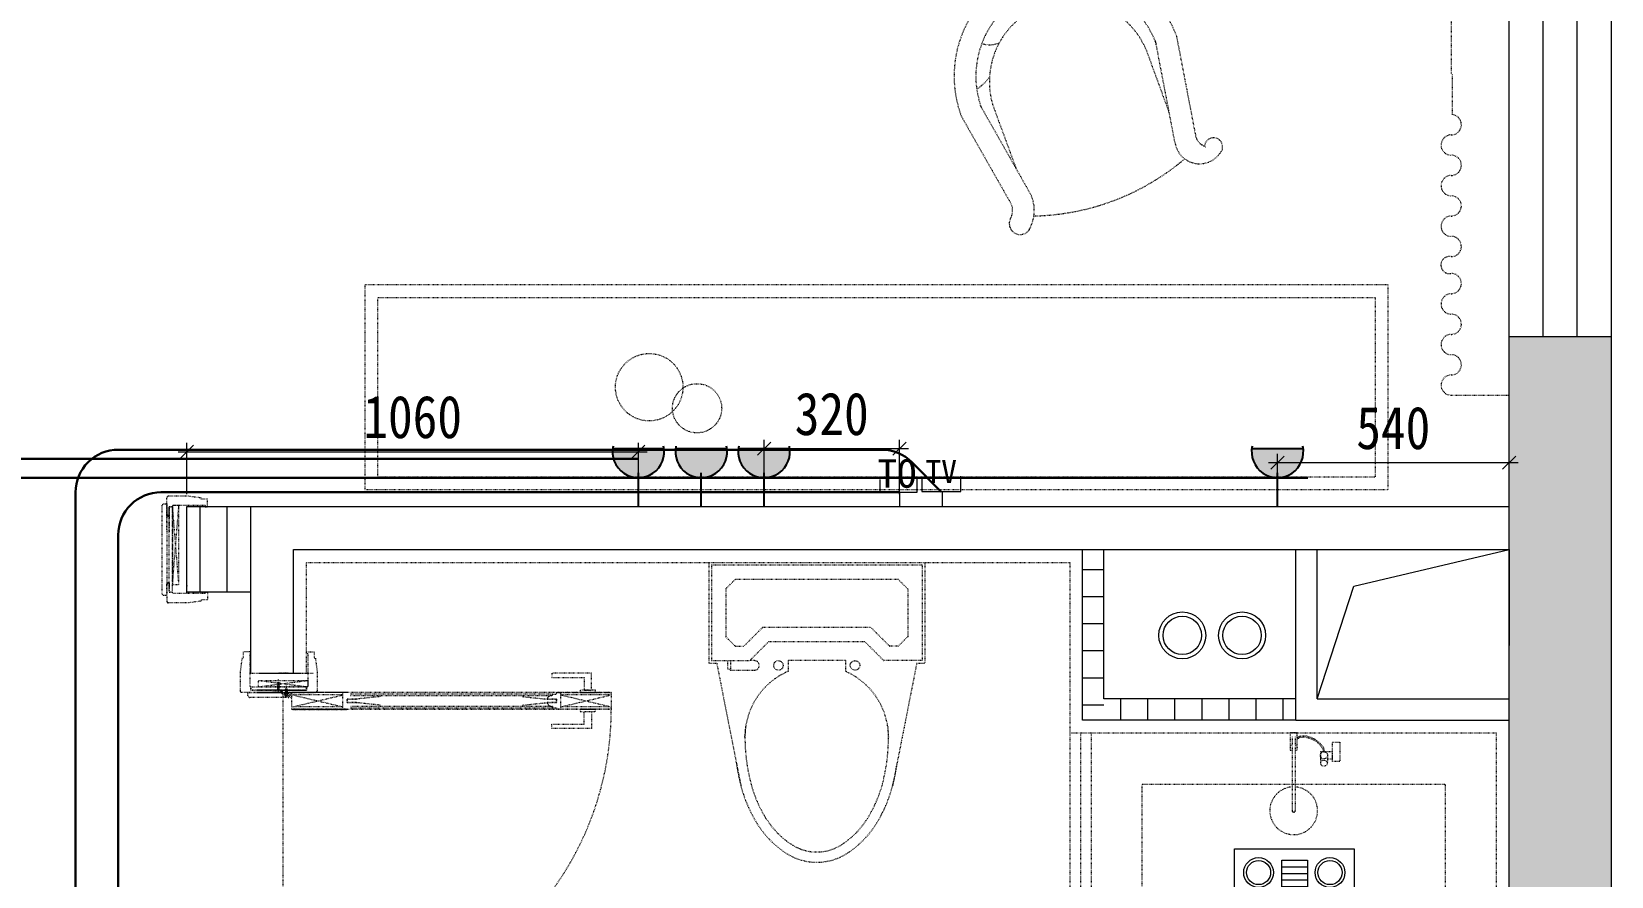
# Model space of a CAD drawing. Header units: millimetres. Extents: x -41640 to 3079702, y -5257903 to 68462.
# Drawn here: x 20768 to 24473, y 12762 to 14744 of the extents above; entities that cross this region are included whole.
import ezdxf

# ---------------------------------------------------------------- set-up
doc = ezdxf.new("R2010")
doc.units = ezdxf.units.MM
doc.header["$LTSCALE"] = 10
doc.linetypes.add('ACAD_ISO03W100', pattern=[30, 12, -18])
doc.linetypes.add('CONTINOUS', pattern=[0])
doc.layers.get('0').update_dxf_attribs({"color": 255})
doc.layers.get('Defpoints').update_dxf_attribs({"color": 255})
for name, color, linetype, lineweight in [('1弱电插座布线图', 6, 'Continuous', 30), ('1弱电插座布置图', 6, 'Continuous', 30), ('1强弱电插座尺寸', 5, 'Continuous', 0), ('1强电插座布线图', 1, 'Continuous', 30), ('1强电插座布置图', 1, 'Continuous', 30), ('E__电路__弱电插座', 6, 'Continuous', 5), ('浅线', 251, 'CONTINOUS', 0), ('灯具', 52, 'Continuous', 0)]:
    doc.layers.add(name, color=color, linetype=linetype, lineweight=lineweight)
doc.layers.add('2323', color=4, linetype='Continuous')
doc.layers.add('LAYER2', color=8, linetype='Continuous')
doc.styles.add('夏建东', font='', dxfattribs={"width": 0.85})
doc.styles.add('宋', font='')
doc.styles.get('夏建东').set_extended_font_data('SimSun')
doc.styles.get('宋').set_extended_font_data('FangSong_GB2312')
doc.dimstyles.new('g', dxfattribs={"dimtxt": 100, "dimasz": 31, "dimexe": 21, "dimexo": 30, "dimgap": 31, "dimtad": 1, "dimtih": 1, "dimtoh": 1, "dimdec": 0, "dimrnd": 10, "dimdsep": 46, "dimtxsty": '夏建东', "dimblk": 'OBLIQUE', "dimcen": 2.5, "dimdle": 21, "dimclrd": 5, "dimclre": 5, "dimclrt": 5, "dimadec": 0, "dimazin": 0, "dimtfac": 1, "dimtdec": 0, "dimtmove": 2, "dimatfit": 3, "dimldrblk": 'DOT', "dimfxl": 300, "dimlwd": -1, "dimlwe": -1, "dimarcsym": 1})
pattern_1 = [(90, (-3246102.35, 3421590.874), (-63.5, 1e-14), [])]

# ---------------------------------------------------------------- blocks, each defined once
blk = doc.blocks.new('强电插座')
at = {"lineweight": 0}
h = blk.add_hatch(color=12, dxfattribs=at)
h.set_gradient(color1=(216, 3, 3), color2=(230, 5, 5), tint=1, name='CYLINDER')
h.paths.add_polyline_path([(88497.8, 75989.2, 1.129445), (88497.8, 75909.4)])
at = {"layer": '2323', "color": 1}
for p, q in [((88452.6, 75999.6), (88452.6, 75902)), ((88497.8, 75989.2), (88497.8, 75909.4)), ((88407.2, 75949.3), (88460.4, 75949.3))]:
    blk.add_line(p, q, dxfattribs=at)
blk.add_arc((88492.9, 75949.3), 40.2, 77.2553, 282.7447, dxfattribs=at)
at = {"layer": 'LAYER2', "color": 1, "ltscale": 20}
blk.add_line((88456.4, 75966.1), (88456.4, 75966.1), dxfattribs=at)
blk = doc.blocks.new('_Oblique')
at = {"color": 0, "linetype": 'ByBlock', "lineweight": -2}
blk.add_line((-0.5, -0.5), (0.5, 0.5), dxfattribs=at)
blk = doc.blocks.new('*D697')
at = {"layer": '1强弱电插座尺寸', "color": 5}
for p, q in [((23689.6, 13659), (23689.6, 13753.9)), ((24232.6, 13659), (24232.6, 13753.9)), ((23668.6, 13732.9), (24253.6, 13732.9))]:
    blk.add_line(p, q, dxfattribs=at)
at = {"layer": 'Defpoints', "color": 0, "linetype": 'Continuous', "lineweight": 30}
for p in [(24232.6, 13732.9), (23689.6, 13629), (24232.6, 13629)]:
    blk.add_point(p, dxfattribs=at)
at = {"layer": '1强弱电插座尺寸', "color": 5, "linetype": 'Continuous', "xscale": 31, "yscale": 31, "zscale": 31, "rotation": 180}
blk.add_blockref('_Oblique', (23689.6, 13732.9), dxfattribs=at)
at = {"layer": '1强弱电插座尺寸', "color": 5, "linetype": 'Continuous', "xscale": 31, "yscale": 31, "zscale": 31}
blk.add_blockref('_Oblique', (24232.6, 13732.9), dxfattribs=at)
at = {"layer": '1强弱电插座尺寸', "color": 5, "linetype": 'Continuous', "lineweight": 30, "insert": (23961.1, 13813.9), "char_height": 100, "attachment_point": 5, "style": '夏建东'}
blk.add_mtext('540', dxfattribs=at)
blk = doc.blocks.new('_Dot')
at = {"color": 0, "linetype": 'ByBlock', "lineweight": -2}
blk.add_line((-0.5, 0), (-1, 0), dxfattribs=at)
at = {"color": 0, "linetype": 'ByBlock', "const_width": 0.5}
blk.add_lwpolyline([(-0.25, 0, 1), (0.25, 0, 1)], format="xyb", close=True, dxfattribs=at)
blk = doc.blocks.new('网线')
at = {"layer": 'E__电路__弱电插座', "color": 6, "lineweight": 9}
for p, q in [((1018175, 135204), (1018175, 135111)), ((1018450, 135111), (1018450, 135219)), ((1018175, 135111), (1018450, 135111)), ((1018318, 135111), (1018318, 135003))]:
    blk.add_line(p, q, dxfattribs=at)
at = {"layer": 'E__电路__弱电插座', "color": 6, "ltscale": 20, "insert": (1018158, 135354), "char_height": 210, "width": 159.17, "attachment_point": 1, "style": '宋'}
blk.add_mtext('{\\fSimSun|b0|i0|c134|p2;TO}', dxfattribs=at)
blk = doc.blocks.new('33333')
at = {"layer": '1弱电插座布置图', "color": 6, "lineweight": 9}
for p, q in [((-95, 134.1), (-95, 71.7)), ((87.9, 71.7), (87.9, 143.7)), ((-95, 71.7), (87.9, 71.7)), ((0, 71.8), (0, 0))]:
    blk.add_line(p, q, dxfattribs=at)
at = {"layer": '1弱电插座布置图', "color": 6, "lineweight": 9, "ltscale": 20, "insert": (-77.2, 220), "char_height": 107.788, "width": 95.312, "attachment_point": 1, "style": '宋'}
blk.add_mtext('{\\fSimSun|b0|i0|c134|p2;TV}', dxfattribs=at)
blk = doc.blocks.new('*D707')
at = {"layer": '1强弱电插座尺寸', "color": 5}
for p, q in [((22485.8, 13659), (22485.8, 13786.8)), ((22803.1, 13659), (22803.1, 13786.8)), ((22464.8, 13765.8), (22824.1, 13765.8))]:
    blk.add_line(p, q, dxfattribs=at)
at = {"layer": 'Defpoints', "color": 0, "linetype": 'Continuous', "lineweight": 30}
for p in [(22803.1, 13765.8), (22485.8, 13629), (22803.1, 13629)]:
    blk.add_point(p, dxfattribs=at)
at = {"layer": '1强弱电插座尺寸', "color": 5, "linetype": 'Continuous', "xscale": 31, "yscale": 31, "zscale": 31, "rotation": 180}
blk.add_blockref('_Oblique', (22485.8, 13765.8), dxfattribs=at)
at = {"layer": '1强弱电插座尺寸', "color": 5, "linetype": 'Continuous', "xscale": 31, "yscale": 31, "zscale": 31}
blk.add_blockref('_Oblique', (22803.1, 13765.8), dxfattribs=at)
at = {"layer": '1强弱电插座尺寸', "color": 5, "linetype": 'Continuous', "lineweight": 30, "insert": (22644.4, 13846.8), "char_height": 100, "attachment_point": 5, "style": '夏建东'}
blk.add_mtext('320', dxfattribs=at)
blk = doc.blocks.new('*D708')
at = {"layer": '1强弱电插座尺寸', "color": 5}
for p, q in [((21111.6, 13758.6), (22211.9, 13758.6)), ((21132.6, 13659), (21132.6, 13779.6)), ((22190.9, 13659), (22190.9, 13779.6))]:
    blk.add_line(p, q, dxfattribs=at)
at = {"layer": 'Defpoints', "color": 0, "linetype": 'Continuous', "lineweight": 30}
for p in [(22190.9, 13758.6), (21132.6, 13629), (22190.9, 13629)]:
    blk.add_point(p, dxfattribs=at)
at = {"layer": '1强弱电插座尺寸', "color": 5, "linetype": 'Continuous', "xscale": 31, "yscale": 31, "zscale": 31, "rotation": 180}
blk.add_blockref('_Oblique', (21132.6, 13758.6), dxfattribs=at)
at = {"layer": '1强弱电插座尺寸', "color": 5, "linetype": 'Continuous', "xscale": 31, "yscale": 31, "zscale": 31}
blk.add_blockref('_Oblique', (22190.9, 13758.6), dxfattribs=at)
at = {"layer": '1强弱电插座尺寸', "color": 5, "linetype": 'Continuous', "lineweight": 30, "insert": (21661.8, 13839.6), "char_height": 100, "attachment_point": 5, "style": '夏建东'}
blk.add_mtext('1060', dxfattribs=at)
blk = doc.blocks.new('浴霸')
at = {"layer": '灯具', "lineweight": 15}
for p, q in [((627907.1, 218501, -4355.3), (627907.1, 218697.1, -4355.3)), ((627907.1, 218697.1, -4355.3), (628176.7, 218697.1, -4355.3)), ((628013.8, 218670.9, -4355.3), (628072, 218670.9, -4355.3)), ((628013.8, 218525.2, -4355.3), (628013.8, 218670.9, -4355.3)), ((628072, 218670.9, -4355.3), (628072, 218525.2, -4355.3)), ((628176.7, 218697.1, -4355.3), (628176.7, 218501, -4355.3)), ((628013.8, 218656.2, -4355.3), (628072, 218656.2, -4355.3)), ((628013.8, 218641.5, -4355.3), (628072, 218641.5, -4355.3)), ((628013.8, 218626.8, -4355.3), (628072, 218626.8, -4355.3)), ((628013.8, 218612.1, -4355.3), (628072, 218612.1, -4355.3)), ((628013.8, 218597.3, -4355.3), (628072, 218597.3, -4355.3)), ((628013.8, 218582.6, -4355.3), (628072, 218582.6, -4355.3)), ((628013.8, 218567.9, -4355.3), (628072, 218567.9, -4355.3)), ((628013.8, 218553.2, -4355.3), (628072, 218553.2, -4355.3)), ((628013.8, 218538.5, -4355.3), (628072, 218538.5, -4355.3)), ((628072, 218525.2, -4355.3), (628013.8, 218525.2, -4355.3)), ((628176.7, 218501, -4355.3), (627907.1, 218501, -4355.3))]:
    blk.add_line(p, q, dxfattribs=at)
for centre, radius in [((627961.4, 218643.3, -4355.3), 33.6), ((627961.4, 218643.3, -4355.3), 27.2), ((628122.4, 218643.3, -4355.3), 33.6), ((628122.4, 218643.3, -4355.3), 27.2), ((627961.4, 218554.8, -4355.3), 33.6), ((627961.4, 218554.8, -4355.3), 27.2), ((628122.4, 218554.8, -4355.3), 33.6), ((628122.4, 218554.8, -4355.3), 27.2)]:
    blk.add_circle(centre, radius, dxfattribs=at)

msp = doc.modelspace()

# ---------------------------------------------------------------- hatches: boundary and pattern name
at = {"layer": '浅线'}
h = msp.add_hatch(color=256, dxfattribs=at)
h.paths.add_polyline_path([(19682.3, 13064), (19882.3, 13064), (19882.3, 17329), (24232.6, 17329), (24232.6, 16229), (24472.6, 16229), (24472.6, 17529), (19922.3, 17529), (19682.3, 17529)])
edge = h.paths.add_edge_path(flags=16)
edge.add_line((19778.6, 13679.8), (19882.3, 13679.8))
edge.add_line((19778.6, 13939.3), (19778.6, 13679.8))
edge.add_line((19778.6, 13939.3), (19778.6, 13939.3))
edge.add_line((19778.6, 13679.8), (19778.6, 13939.3))
edge = h.paths.add_edge_path(flags=17)
edge.add_line((19682.3, 14016.5), (19682.3, 14276))
edge.add_line((19682.3, 14276), (19682.3, 14016.5))
edge.add_line((19682.3, 14016.5), (19776.5, 14016.5))
msp.add_hatch(color=256, dxfattribs=at).paths.add_polyline_path([(24472.6, 14029), (24232.6, 14029), (24232.6, 12729), (24472.6, 12729)])
h = msp.add_hatch(dxfattribs=at)
h.set_pattern_fill('ANSI31', color=256, scale=20, angle=45, style=0)
h.set_pattern_definition(pattern_1)
h.paths.add_polyline_path([(20032.3, 13639), (19882.3, 13639), (19882.3, 13439), (20032.3, 13439)])
h.paths.add_polyline_path([(21282.6, 13629), (21132.6, 13629), (21132.6, 13429), (21282.6, 13429)])
h = msp.add_hatch(dxfattribs=at)
h.set_pattern_fill('ANSI31', color=256, scale=20, angle=135, style=0)
h.set_pattern_definition([(180, (-3246102.35, 3421590.874), (-1e-14, -63.5), [])])
h.paths.add_polyline_path([(23282.6, 13529), (23232.6, 13529), (23232.6, 13129), (23282.6, 13129)])
h = msp.add_hatch(dxfattribs=at)
h.set_pattern_fill('ANSI31', color=256, scale=20, angle=45, style=0)
h.set_pattern_definition(pattern_1)
h.paths.add_polyline_path([(23732.6, 13179), (23282.6, 13179), (23282.6, 13129), (23732.6, 13129)])

# ---------------------------------------------------------------- linework, layer by layer
at = {"layer": '1弱电插座布线图', "linetype": 'Continuous', "lineweight": 30}
for points in [[(22901.3, 13664.8), (22832.2, 13734, 0.198912), (22761.5, 13763.3), (20971.4, 13763.3, 0.414214), (20871.4, 13663.3), (20871.4, 12491.2, -0.414214), (20771.4, 12391.2), (19429.4, 12391.2, 0.414214), (19329.4, 12291.2), (19329.4, 9200.6, 0.414214), (19429.4, 9100.6), (21229.8, 9100.6, -0.414214), (21329.8, 9000.6), (21329.8, 4449)], [(22803.1, 13663.3), (21071.4, 13663.3, 0.414214), (20971.4, 13563.3), (20971.4, 12391.2, -0.414214), (20871.4, 12291.2), (19529.4, 12291.2, 0.414214), (19429.4, 12191.2), (19429.4, 9300.6, 0.414214), (19529.4, 9200.6), (21329.8, 9200.6, -0.414214), (21429.8, 9100.6), (21429.8, 4449)]]:
    msp.add_lwpolyline(points, format="xyb", dxfattribs=at)
at = {"layer": '1强电插座布线图', "linetype": 'Continuous', "lineweight": 30}
for points in [[(22190.9, 13741.7), (20050.9, 13741.7, -0.414214), (19950.9, 13841.7), (19950.9, 17160.4, -0.414214), (20050.9, 17260.4), (23482.2, 17260.4)], [(23761, 13697.6), (20264.2, 13697.6, 0.414214), (20164.2, 13597.6), (20164.2, 13027.7, -0.414214), (20064.2, 12927.7), (18496.9, 12927.7, -0.198912), (18426.2, 12957), (18335, 13048.2)]]:
    msp.add_lwpolyline(points, format="xyb", dxfattribs=at)
at = {"layer": '浅线', "ltscale": 0.5}
for p, q in [((24232.6, 14029), (24232.6, 16229)), ((24312.6, 14029), (24312.6, 16229)), ((24392.6, 14029), (24392.6, 16229)), ((24472.6, 14029), (24472.6, 16229)), ((24232.6, 13629), (21132.6, 13629)), ((21132.6, 13429), (21132.6, 13629)), ((21282.6, 13239), (21282.6, 13629)), ((21382.6, 13239), (21382.6, 13529)), ((24232.6, 13529), (24232.6, 13304.1)), ((21282.6, 13429), (21132.6, 13429))]:
    msp.add_line(p, q, dxfattribs=at)
at = {"layer": '浅线', "linetype": 'ACAD_ISO03W100', "ltscale": 0.01}
for p, q in [((24096.9, 14940.2), (24096.9, 14643.7)), ((23402.8, 14722.9), (23447.9, 14487.3)), ((23452.9, 14732.5), (23498.1, 14496.9)), ((23380.1, 14705.3), (23434.7, 14556.2)), ((24099.1, 14643.7), (24099.1, 14549.5)), ((22992.1, 14571.9), (23110.4, 14363.1)), ((23021.3, 14573.7), (23076.8, 14422.5)), ((22947.7, 14546.7), (23066, 14338)), ((24096.9, 13891), (24232.6, 13891)), ((21078.6, 13636), (21085.6, 13636)), ((21085.6, 13576.4), (21085.6, 13651)), ((21085.6, 13636), (21085.6, 13607)), ((21085.6, 13636), (21085.6, 13614)), ((21135.6, 13654), (21088.6, 13654)), ((21175.6, 13632), (21098.1, 13632)), ((21098.1, 13629), (21098.1, 13632)), ((21098.1, 13629), (21098.1, 13632)), ((21098.6, 13447), (21113.6, 13632)), ((21113.6, 13447), (21098.6, 13632)), ((21098.6, 13627), (21098.6, 13632)), ((21113.6, 13632), (21098.6, 13632)), ((21098.6, 13632), (21098.6, 13447)), ((21113.6, 13447), (21113.6, 13632)), ((21165.6, 13650), (21135.6, 13654)), ((21135.6, 13632), (21175.6, 13632)), ((21165.6, 13647), (21165.6, 13650)), ((21180.6, 13647), (21165.6, 13647)), ((21175.6, 13632), (21175.6, 13629)), ((21180.6, 13629), (21180.6, 13647)), ((21073.6, 13631), (21073.6, 13427)), ((21085.6, 13629), (21085.6, 13451)), ((21085.6, 13614), (21086.9, 13609)), ((21085.6, 13614), (21085.6, 13607)), ((21085.6, 13607.5), (21085.6, 13614)), ((21085.6, 13614), (21086.9, 13609)), ((21085.6, 13614), (21085.6, 13607)), ((21085.6, 13607), (21091.1, 13607)), ((21091.1, 13607), (21085.6, 13607)), ((21091.1, 13607), (21085.6, 13607)), ((21085.6, 13607), (21085.6, 13607)), ((21085.6, 13607), (21091.1, 13607)), ((21091.1, 13609), (21086.9, 13609)), ((21091.1, 13609), (21086.9, 13609)), ((21091.1, 13571.4), (21091.1, 13629)), ((21098.1, 13629), (21091.1, 13629)), ((21091.1, 13451), (21091.1, 13629)), ((21091.1, 13629), (21098.6, 13629)), ((21091.1, 13629), (21098.6, 13629)), ((21098.1, 13629), (21091.1, 13629)), ((21091.1, 13609), (21091.1, 13629)), ((21091.1, 13629), (21098.6, 13629)), ((21091.1, 13609), (21091.1, 13629)), ((21091.1, 13626), (21091.1, 13569.4)), ((21091.1, 13626), (21091.1, 13569.4)), ((21091.1, 13626), (21091.1, 13607)), ((21091.1, 13626), (21091.1, 13607)), ((21091.1, 13607), (21091.1, 13614)), ((21091.1, 13609), (21091.1, 13607)), ((21091.1, 13609), (21091.1, 13607)), ((21098.6, 13629), (21091.6, 13629)), ((21098.6, 13429), (21098.6, 13629)), ((21132.6, 13427.5), (21132.6, 13630.5)), ((21175.6, 13629), (21180.6, 13629)), ((22356.3, 13499), (22356.3, 13262.4)), ((22362.3, 13492.9), (22856.1, 13492.9)), ((22362.3, 13492.9), (22362.3, 13268.5)), ((22856.1, 13492.9), (22856.1, 13268.5)), ((22862.4, 13499), (22862.4, 13262.4)), ((21085.6, 13444), (21085.6, 13451)), ((21085.6, 13451), (21091.1, 13451)), ((21085.6, 13422), (21085.6, 13451)), ((21091.1, 13451), (21085.6, 13451)), ((21091.1, 13451), (21085.6, 13451)), ((21085.6, 13451), (21085.6, 13451)), ((21085.6, 13444), (21085.6, 13451)), ((21085.6, 13451), (21091.1, 13451)), ((21085.6, 13450.5), (21085.6, 13444)), ((21085.6, 13444), (21086.9, 13449)), ((21085.6, 13444), (21086.9, 13449)), ((21091.1, 13449), (21086.9, 13449)), ((21091.1, 13449), (21086.9, 13449)), ((21091.1, 13449), (21091.1, 13451)), ((21091.1, 13451), (21091.1, 13444)), ((21091.1, 13432), (21091.1, 13451)), ((21091.1, 13432), (21091.1, 13451)), ((21091.1, 13449), (21091.1, 13451)), ((21091.1, 13449), (21091.1, 13429)), ((21091.1, 13449), (21091.1, 13429)), ((21098.6, 13447), (21113.6, 13447)), ((22395.9, 13436.8), (22418.4, 13459.3)), ((22418.4, 13459.3), (22800, 13459.3)), ((22800, 13459.3), (22822.5, 13436.8)), ((21078.6, 13422), (21085.6, 13422)), ((21085.6, 13444), (21085.6, 13407)), ((21085.6, 13422), (21085.6, 13444)), ((21091.1, 13429), (21098.6, 13429)), ((21098.1, 13429), (21091.1, 13429)), ((21091.1, 13429), (21098.6, 13429)), ((21098.1, 13429), (21098.1, 13426)), ((21175.6, 13426), (21098.1, 13426)), ((21180.6, 13411), (21165.6, 13411)), ((21165.6, 13411), (21165.6, 13408)), ((21175.6, 13426), (21175.6, 13429)), ((21175.6, 13429), (21180.6, 13429)), ((21180.6, 13429), (21180.6, 13411)), ((22395.9, 13436.8), (22395.9, 13324.6)), ((22822.5, 13436.8), (22822.5, 13324.6)), ((21135.6, 13404), (21088.6, 13404)), ((21165.6, 13408), (21135.6, 13404)), ((22483, 13347), (22438.1, 13302.1)), ((22483, 13347), (22735.4, 13347)), ((22735.4, 13347), (22780.3, 13302.1)), ((22418.4, 13302.1), (22395.9, 13324.6)), ((22418.4, 13302.1), (22438.1, 13302.1)), ((22497, 13313.4), (22452.1, 13268.5)), ((22497, 13313.4), (22721.5, 13313.4)), ((22721.5, 13313.4), (22766.4, 13268.5)), ((22800, 13302.1), (22780.3, 13302.1)), ((22822.5, 13324.6), (22800, 13302.1)), ((21261.6, 13274), (21257.6, 13244)), ((21264.6, 13274), (21261.6, 13274)), ((21282.6, 13289), (21264.6, 13289)), ((21264.6, 13289), (21264.6, 13274)), ((21279.6, 13284), (21279.6, 13206.5)), ((21279.6, 13284), (21282.6, 13284)), ((21282.6, 13284), (21282.6, 13289)), ((21412.6, 13289), (21430.6, 13289)), ((21412.6, 13284), (21412.6, 13289)), ((21415.6, 13284), (21412.6, 13284)), ((21415.6, 13284), (21415.6, 13206.5)), ((21430.6, 13289), (21430.6, 13274)), ((21430.6, 13274), (21433.6, 13274)), ((21433.6, 13274), (21437.6, 13244)), ((22356.3, 13262.4), (22374.7, 13262.4)), ((22362.3, 13268.5), (22452.1, 13268.5)), ((22374.7, 13262.4), (22431.2, 12975.2)), ((22401.1, 13249.1), (22401.1, 13268.5)), ((22407.2, 13268.5), (22407.2, 13246)), ((22463.3, 13268.5), (22452.1, 13268.5)), ((22541.9, 13268.5), (22541.9, 13243.2)), ((22676.6, 13268.5), (22541.9, 13268.5)), ((22676.6, 13268.5), (22676.6, 13243.2)), ((22856.1, 13268.5), (22766.4, 13268.5)), ((22843.7, 13262.4), (22787.2, 12975.2)), ((22843.7, 13262.4), (22862.4, 13262.4)), ((21257.6, 13244), (21257.6, 13197)), ((21279.6, 13239), (21415.6, 13239)), ((21370.2, 13239), (21350.2, 13239)), ((21437.6, 13244), (21437.6, 13197)), ((22407.2, 13246), (22401.1, 13249.1)), ((22407.2, 13246), (22463.3, 13246)), ((21297.6, 13194), (21260.6, 13194)), ((21275.6, 13194), (21354.6, 13194)), ((21275.6, 13187), (21275.6, 13194)), ((21275.6, 13194), (21297.6, 13194)), ((21282.6, 13206.5), (21279.6, 13206.5)), ((21282.6, 13199.5), (21282.6, 13207)), ((21282.6, 13207), (21412.6, 13207)), ((21282.6, 13199.5), (21282.6, 13207)), ((21282.6, 13206.5), (21282.6, 13199.5)), ((21352.6, 13199.5), (21282.6, 13199.5)), ((21352.6, 13199.5), (21282.6, 13199.5)), ((21285.6, 13199.5), (21354.6, 13199.5)), ((21285.6, 13199.5), (21354.6, 13199.5)), ((21354.6, 13199.5), (21297.6, 13199.5)), ((21297.6, 13194), (21352.6, 13195.3)), ((21297.6, 13194), (21352.6, 13195.3)), ((21297.6, 13194), (21354.6, 13194)), ((21354.1, 13194), (21297.6, 13194)), ((21297.6, 13194), (21354.6, 13194)), ((21300.6, 13207), (21415.6, 13222)), ((21300.6, 13222), (21415.6, 13207)), ((21300.6, 13222), (21415.6, 13222)), ((21300.6, 13207), (21300.6, 13222)), ((21415.6, 13207), (21300.6, 13207)), ((21344.8, 13218.1), (21344.8, 13202)), ((21344.8, 13202), (21346.6, 13197)), ((21346.6, 13224.2), (21346.6, 13197)), ((21348.4, 13202), (21346.6, 13197)), ((21348.4, 13217.5), (21348.4, 13202)), ((21352.6, 13199.5), (21352.6, 13195.3)), ((21352.6, 13199.5), (21354.6, 13199.5)), ((21352.6, 13199.5), (21352.6, 13195.3)), ((21352.6, 13199.5), (21354.6, 13199.5)), ((21409.6, 13199.5), (21353, 13199.5)), ((21353, 13199.5), (21353, 13194)), ((21353, 13199.5), (21353, 13194)), ((21409.6, 13199.5), (21353, 13199.5)), ((21353, 13194), (21353, 13199.5)), ((21353, 13199.5), (21412.6, 13199.5)), ((21353, 13194), (21370, 13194)), ((21353, 13194), (21370, 13194)), ((21353, 13194), (21370, 13194)), ((21354.6, 13194), (21354.6, 13199.5)), ((21354.6, 13199.5), (21354.6, 13194)), ((21354.6, 13199.5), (21354.6, 13194)), ((21354.6, 13194), (21354.6, 13199.5)), ((21354.6, 13194), (21354.6, 13194)), ((21355, 13199.5), (21355, 13195.3)), ((21355, 13199.5), (21412.6, 13199.5)), ((21360, 13194), (21355, 13195.3)), ((21355.4, 13190.5), (21355.4, 13194)), ((21355.4, 13190.5), (21355.4, 13194)), ((21364.9, 13190), (21355.9, 13190)), ((21364.9, 13190), (21355.9, 13190)), ((21357.4, 13194), (21357.4, 12436)), ((21362, 13199.5), (21360, 13199.5)), ((21360, 13194), (21434.6, 13194)), ((21367, 13194), (21360, 13194)), ((21370, 13190), (21362, 13190)), ((21362, 13190), (21362, 13186)), ((21362, 13190), (21362, 13186)), ((21370, 13190), (21362, 13190)), ((21362, 13190), (21362, 13186)), ((21362, 13190), (21370, 13190)), ((21363, 13188.1), (21364.3, 13189.9)), ((21363, 13187.8), (21363, 13188.1)), ((21363, 13187.8), (21364.3, 13186.1)), ((21363.5, 13203.1), (21363.5, 13196)), ((21363.5, 13196), (21365.3, 13191)), ((21364.6, 13189.4), (21364.7, 13189.6)), ((21364.7, 13189.2), (21366.5, 13189.2)), ((21365.3, 13209.2), (21365.3, 13191)), ((21367.1, 13196), (21365.3, 13191)), ((21365.4, 13187.5), (21365.4, 13189.5)), ((21365.4, 13187.5), (21365.4, 13189.5)), ((21366.5, 13189.2), (21366.9, 13189.9)), ((21412.6, 13194), (21367, 13194)), ((21367.1, 13202.5), (21367.1, 13196)), ((21367.3, 13189.4), (21367.3, 13189.6)), ((21367.3, 13189.2), (21370, 13189.2)), ((21370, 13194), (21370, 13189.2)), ((21370, 13190), (21370, 13194)), ((21370, 13190), (21370, 13194)), ((21370, 13194), (21375, 13194)), ((21370, 13194), (21374.7, 13194)), ((21370, 13190), (21370, 13194)), ((21371.1, 13182.3), (21372.9, 13187.7)), ((21374.8, 13187.7), (21372.9, 13187.7)), ((21373.1, 13188.2), (21375, 13194)), ((21374.8, 13188.2), (21373.1, 13188.2)), ((21375, 13188), (21375, 13188)), ((22127.4, 13194), (21377.4, 13194)), ((21377.4, 13194), (21377.4, 13154)), ((21508.4, 13194), (21380.4, 13194)), ((21508.4, 13194), (21380.4, 13194)), ((21508.4, 13193.5), (21380.4, 13193.5)), ((21380.4, 13160), (21498.4, 13188)), ((21380.4, 13188), (21498.4, 13160)), ((21498.4, 13188), (21380.4, 13188)), ((21410.6, 13207), (21415.6, 13207)), ((21412.6, 13207), (21412.6, 13200)), ((21412.6, 13199.5), (21412.6, 13207)), ((21412.6, 13206.5), (21415.6, 13206.5)), ((21412.6, 13206.5), (21412.6, 13199.5)), ((21415.6, 13222), (21415.6, 13207)), ((21498.4, 13154.5), (21498.4, 13193.5)), ((21989.9, 13190), (21514.9, 13190)), ((21989.9, 13190), (21514.9, 13190)), ((21989.4, 13187.5), (21989.4, 13189.5)), ((21989.4, 13187.5), (21989.4, 13189.5)), ((21989.9, 13190), (21998.9, 13190)), ((21989.9, 13190), (21998.9, 13190)), ((21999.4, 13190.5), (21999.4, 13194)), ((21999.4, 13194), (22127.4, 13194)), ((21999.4, 13190.5), (21999.4, 13194)), ((21999.4, 13194), (22127.4, 13194)), ((22127.4, 13193.5), (21999.4, 13193.5)), ((22009.4, 13154.5), (22009.4, 13193.5)), ((22127.4, 13188), (22009.4, 13188)), ((22009.4, 13160), (22127.4, 13188)), ((22009.4, 13188), (22127.4, 13160)), ((22127.4, 13194), (22127.4, 13154)), ((21370, 13182), (21280.6, 13182)), ((21362, 13186), (21370, 13186)), ((21362, 13186), (21370, 13186)), ((21362, 13186), (21370, 13186)), ((21364.6, 13186.5), (21364.7, 13186.4)), ((21364.7, 13186.7), (21366.5, 13186.7)), ((21366.5, 13186.7), (21366.9, 13186.1)), ((21367.3, 13186.7), (21370, 13186.7)), ((21367.3, 13186.5), (21367.3, 13186.4)), ((21370, 13186.7), (21370, 13182)), ((21370, 13186), (21370, 13182)), ((21370, 13182), (21370.7, 13182)), ((22127.4, 13154), (21377.4, 13154)), ((21498.4, 13160), (21380.4, 13160)), ((21508.4, 13154.5), (21380.4, 13154.5)), ((21380.4, 13154), (21508.4, 13154)), ((21380.4, 13154), (21508.4, 13154)), ((21508.4, 13178), (21530.4, 13178)), ((21508.4, 13178), (21508.4, 13170)), ((21508.4, 13178), (21508.4, 13170)), ((21530.4, 13178), (21508.4, 13178)), ((21530.4, 13178), (21508.4, 13178)), ((21508.4, 13170), (21508.4, 13178)), ((21508.4, 13178), (21508.4, 13170)), ((21530.4, 13178), (21508.4, 13178)), ((21508.4, 13170), (21530.4, 13170)), ((21508.4, 13170), (21530.4, 13170)), ((21530.4, 13170), (21508.4, 13170)), ((21530.4, 13170), (21508.4, 13170)), ((21514.9, 13158), (21989.9, 13158)), ((21514.9, 13158), (21989.9, 13158)), ((21515.9, 13187), (21988.9, 13187)), ((21515.9, 13187), (21988.9, 13187)), ((21988.9, 13161), (21515.9, 13161)), ((21988.9, 13161), (21515.9, 13161)), ((21585.4, 13184), (21527.4, 13178)), ((21585.4, 13184), (21527.4, 13178)), ((21585.4, 13164), (21527.4, 13170)), ((21585.4, 13164), (21527.4, 13170)), ((21919.4, 13184), (21977.4, 13178)), ((21919.4, 13164), (21977.4, 13170)), ((21977.4, 13179.5), (21977.4, 13178)), ((21977.4, 13178), (21999.4, 13178)), ((21977.4, 13178), (21999.4, 13178)), ((21999.4, 13178), (21977.4, 13178)), ((21977.4, 13178), (21999.4, 13178)), ((21977.4, 13170), (21999.4, 13170)), ((21999.4, 13170), (21977.4, 13170)), ((21999.4, 13170), (21977.4, 13170)), ((21977.4, 13168.5), (21977.4, 13170)), ((21977.4, 13170), (21999.4, 13170)), ((21989.4, 13160.5), (21989.4, 13158.5)), ((21989.4, 13160.5), (21989.4, 13158.5)), ((21989.9, 13158), (21998.9, 13158)), ((21989.9, 13158), (21998.9, 13158)), ((21999.4, 13170), (21999.4, 13178)), ((21999.4, 13178), (21999.4, 13170)), ((21999.4, 13178), (21999.4, 13170)), ((21999.4, 13178), (21999.4, 13170)), ((21999.4, 13157.5), (21999.4, 13154)), ((21999.4, 13157.5), (21999.4, 13154)), ((22127.4, 13154.5), (21999.4, 13154.5)), ((22127.4, 13154), (21999.4, 13154)), ((22127.4, 13154), (21999.4, 13154)), ((22127.4, 13160), (22009.4, 13160)), ((23724.2, 13089.8), (23724.2, 12916.6)), ((23730.9, 13089.8), (23730.9, 12916.6)), ((23719.1, 13071.2), (23724.2, 13071.2)), ((23730.9, 13071.2), (23736, 13071.2)), ((23735.4, 13065.7), (23735.4, 13063.6)), ((23818.1, 13054.5), (23790.1, 13054.5)), ((23790.1, 13054.5), (23790.1, 13037.7)), ((23790.1, 13046.2), (23790.1, 13028.1)), ((23806.9, 13046.2), (23806.9, 13028.1)), ((23818.1, 13054.5), (23818.1, 13037.7)), ((23818.6, 13037.7), (23818.6, 13054.5)), ((23806.9, 13037.7), (23818.1, 13037.7)), ((23724.2, 12916.6), (23724.2, 12916))]:
    msp.add_line(p, q, dxfattribs=at)
at = {"layer": '浅线'}
for p, q in [((24232.6, 12729), (24232.6, 14029)), ((24232.6, 14029), (24472.6, 14029)), ((24472.6, 12729), (24472.6, 14029)), ((21382.6, 13529), (24232.6, 13529)), ((23732.6, 13129), (23732.6, 13529)), ((23782.6, 13179), (23782.6, 13529)), ((21300.2, 13239), (21400.2, 13239)), ((23782.6, 13179), (24232.6, 13179)), ((23732.6, 13129), (24232.6, 13129))]:
    msp.add_line(p, q, dxfattribs=at)
at = {"layer": '浅线', "linetype": 'ACAD_ISO03W100', "ltscale": 0.01}
for points in [[(21549.4, 14149.8), (21549.4, 13669.8), (23949.4, 13669.8), (23949.4, 14149.8)], [(21579.4, 14119.8), (21579.4, 13699.8), (23919.4, 13699.8), (23919.4, 14119.8)], [(22081.3, 13229), (22081.3, 13239), (21988, 13239), (21988, 13229), (22063.5, 13229), (22063.5, 13199), (22081.3, 13199)], [(22054.6, 13194), (22090.2, 13194), (22090.2, 13199), (22054.6, 13199)], [(22054.6, 13149), (22090.2, 13149), (22090.2, 13154), (22054.6, 13154)], [(22081.3, 13119), (22081.3, 13109), (21988, 13109), (21988, 13119), (22063.5, 13119), (22063.5, 13149), (22081.3, 13149)], [(23835.4, 13076.9), (23835.4, 13032.1), (23818.6, 13032.1), (23818.6, 13076.9)], [(23818.6, 13054.1), (23818.1, 13054.1), (23818.1, 13038.1), (23818.6, 13038.1)], [(23372.6, 12979), (24082.6, 12979), (24082.6, 11629), (23372.6, 11629)]]:
    msp.add_lwpolyline(points, close=True, dxfattribs=at)
at = {"layer": '浅线'}
msp.add_lwpolyline([(23732.6, 13129), (23232.6, 13129), (23232.6, 13529)], dxfattribs=at)
at = {"layer": '浅线', "ltscale": 0.5}
for points in [[(23732.6, 13179), (23282.6, 13179), (23282.6, 13529)], [(23782.6, 13179), (23868.7, 13442.9), (24232.6, 13529)]]:
    msp.add_lwpolyline(points, dxfattribs=at)
at = {"layer": '浅线', "linetype": 'ACAD_ISO03W100', "ltscale": 0.01}
for points in [[(21412.6, 13239), (21412.6, 13499), (23202.6, 13499), (23202.6, 13099), (24202.6, 13099), (24202.6, 11509), (21412.6, 11509), (21412.6, 12389)], [(21400.2, 13239), (21430.2, 13239)], [(23202.6, 13099), (23202.6, 11509)], [(23227.6, 13099), (23227.6, 11509)], [(23252.6, 13099), (23252.6, 11509)], [(23736, 13071.2), (23736, 13099), (23719.1, 13099), (23719.1, 13071.2)], [(23719.7, 13071.2), (23719.7, 13058.1), (23724.2, 13058.1)], [(23730.9, 13058.1), (23735.4, 13058.1), (23735.4, 13071.2)]]:
    msp.add_lwpolyline(points, dxfattribs=at)
for centre, radius in [((22216.4, 13909.9), 79.1), ((22328.6, 13860.5), 57.7), ((22519.4, 13257.2), 11.2), ((22699, 13257.2), 11.2), ((23798.5, 13046.2), 8.4)]:
    msp.add_circle(centre, radius, dxfattribs=at)
at = {"layer": '浅线', "ltscale": 0.5}
for centre, radius in [((23466.4, 13327.7, 0), 55), ((23466.4, 13327.7, 0), 45), ((23606.6, 13327.7, 0), 55), ((23606.6, 13327.7, 0), 45)]:
    msp.add_circle(centre, radius, dxfattribs=at)
at = {"layer": '浅线', "linetype": 'ACAD_ISO03W100', "ltscale": 0.01}
for centre, radius, start, end in [((23200.7, 14639.5), 269.4, 20.1398, 200.1398), ((23200.7, 14639.5), 218.4, 20.1398, 200.1398), ((23205.6, 14626.3), 191.6, 24.3532, 195.9265), ((23014, 14776.4), 63.1, 253.4745, 291.5425), ((22934.6, 14691.6), 96.1, 301.2171, 326.0847), ((24096.9, 14525.7), 23.8, 270, 90), ((23498.1, 14496.9), 51, 190.8548, 200.252), ((23534.8, 14510.5), 39.2, 200.252, 251.5928), ((23539.7, 14473.6), 21.3, 312.1492, 176.4759), ((24096.9, 14478.1), 23.8, 90, 270), ((23507, 14492.3), 58.3, 192.9903, 323.6378), ((24096.9, 14430.5), 23.8, 270, 90), ((23106.6, 14876.7), 565.1, 271.2082, 310.2907), ((24096.9, 14382.9), 23.8, 90, 270), ((23029.2, 14324.5), 39.2, 328.7991, 20.1398), ((23029.2, 14324.5), 90.2, 328.7991, 20.1398), ((23066, 14338), 51, 20.1398, 29.537), ((24096.9, 14335.2), 23.8, 270, 90), ((23086.4, 14294), 25.8, 147.1439, 343.1358), ((24096.9, 14287.6), 23.8, 90, 270), ((24096.9, 14240), 23.8, 270, 90), ((24092.8, 14196.5), 20.1, 78.2114, 281.7886), ((24096.9, 14153), 23.8, 270, 90), ((24096.9, 14105.3), 23.8, 90, 270), ((24096.9, 14057.7), 23.8, 270, 90), ((24096.9, 14010.1), 23.8, 90, 270), ((24096.9, 13962.5), 23.8, 270, 90), ((24096.9, 13914.8), 23.8, 90, 270), ((21078.6, 13631), 5, 90, 180), ((21088.6, 13651), 3, 90, 180), ((21078.6, 13427), 5, 180, 270), ((21088.6, 13407), 3, 180, 270), ((22463.3, 13257.2), 11.2, 270, 90), ((22609.2, 13088.9), 168.4, 113.5782, 180), ((22609.2, 13088.9), 168.4, 0, 66.4218), ((21260.6, 13197), 3, 180, 270), ((21344.7, 13216.9), 0.363, 88.9346, 122.2079), ((21344.7, 13216.9), 0.363, 88.9346, 122.2079), ((21350.1, 13237.1), 20.7, 254.3616, 265.6384), ((21350.1, 13237.1), 20.7, 254.3616, 265.6384), ((21344.7, 13214.9), 0.363, 88.9346, 122.2079), ((21350.1, 13235.1), 20.7, 254.3616, 265.6384), ((21344.7, 13214.9), 0.363, 88.9346, 122.2079), ((21350.1, 13235.1), 20.7, 254.3616, 265.6384), ((21344.7, 13212.9), 0.363, 88.9346, 122.2079), ((21350.1, 13233.1), 20.7, 254.3616, 265.6384), ((21344.7, 13210.9), 0.363, 88.9346, 122.2079), ((21350.1, 13231.1), 20.7, 254.3616, 265.6384), ((21350.1, 13231.1), 20.7, 254.3616, 265.6384), ((21344.8, 13210.9), 0.363, 88.9346, 122.2079), ((21344.8, 13208.9), 0.363, 88.9346, 122.2079), ((21350.1, 13229.1), 20.7, 254.3616, 265.6384), ((21350.1, 13227.1), 20.7, 254.3616, 265.6384), ((21344.8, 13206.9), 0.363, 88.9346, 122.2079), ((21350.1, 13225.1), 20.7, 254.3616, 265.6384), ((21344.8, 13204.9), 0.363, 88.9346, 122.2079), ((21350.1, 13223.1), 20.7, 254.3616, 265.6384), ((21344.8, 13202.9), 0.363, 88.9346, 122.2079), ((21349.6, 13221.1), 20.7, 261.4908, 265.6384), ((21347.8, 13200.7), 0.322, 273.3619, 312.8402), ((21348.3, 13216.7), 0.322, 273.3619, 312.8402), ((21348.3, 13216.7), 0.322, 273.3619, 312.8402), ((21348.3, 13214.7), 0.322, 273.3619, 312.8402), ((21348.3, 13214.7), 0.322, 273.3619, 312.8402), ((21348.3, 13212.7), 0.322, 273.3619, 312.8402), ((21348.3, 13210.7), 0.322, 273.3619, 312.8402), ((21348.3, 13217.7), 0.322, 273.3619, 312.8402), ((21348.3, 13210.7), 0.322, 273.3619, 312.8402), ((21348.3, 13208.7), 0.322, 273.3619, 312.8402), ((21348.3, 13206.7), 0.322, 273.3619, 312.8402), ((21348.3, 13204.7), 0.322, 273.3619, 312.8402), ((21348.3, 13202.7), 0.322, 273.3619, 312.8402), ((21355.9, 13190.5), 0.5, 180, 270), ((21355.9, 13190.5), 0.5, 180, 270), ((21363.5, 13200.9), 0.363, 88.9346, 122.2079), ((21368.9, 13221.1), 20.7, 254.3616, 265.6384), ((21363.5, 13198.9), 0.363, 88.9346, 122.2079), ((21363.5, 13198.9), 0.363, 88.9346, 122.2079), ((21368.9, 13219.1), 20.7, 254.3616, 265.6384), ((21368.9, 13219.1), 20.7, 254.3616, 265.6384), ((21363.5, 13196.9), 0.363, 88.9346, 122.2079), ((21363.5, 13196.9), 0.363, 88.9346, 122.2079), ((21368.9, 13217.1), 20.7, 254.3616, 265.6384), ((21368.9, 13217.1), 20.7, 254.3616, 265.6384), ((21364.5, 13189.7), 0.25, 323.9587, 143.9356), ((21364.7, 13189.3), 0.1, 141.3507, 270), ((21364.9, 13189.5), 0.5, 0, 90), ((21364.9, 13189.5), 0.5, 0, 90), ((21368.4, 13215.1), 20.7, 261.4908, 265.6384), ((21365.9, 13187.5), 0.5, 180, 270), ((21365.9, 13187.5), 0.5, 180, 270), ((21366.6, 13194.7), 0.322, 273.3619, 312.8402), ((21367.1, 13189.7), 0.25, 323.9587, 143.9356), ((21367.1, 13202.7), 0.322, 273.3619, 312.8402), ((21367.1, 13200.7), 0.322, 273.3619, 312.8402), ((21367.1, 13198.7), 0.322, 273.3619, 312.8402), ((21367.1, 13198.7), 0.322, 273.3619, 312.8402), ((21367.1, 13196.7), 0.322, 273.3619, 312.8402), ((21367.1, 13196.7), 0.322, 273.3619, 312.8402), ((21367.3, 13189.3), 0.1, 141.3507, 270), ((21374.8, 13188), 0.25, 0, 90), ((21374.8, 13188), 0.25, 270, 0), ((21434.6, 13197), 3, 270, 0), ((21988.9, 13187.5), 0.5, 270, 0), ((21988.9, 13187.5), 0.5, 270, 0), ((21989.9, 13189.5), 0.5, 90, 180), ((21989.9, 13189.5), 0.5, 90, 180), ((21998.9, 13190.5), 0.5, 270, 0), ((21998.9, 13190.5), 0.5, 270, 0), ((21280.6, 13187), 5, 180, 270), ((21364.5, 13186.2), 0.25, 216.0644, 36.0413), ((21364.7, 13186.6), 0.1, 90, 218.6493), ((21365.9, 13174.4), 12.6, 23.7893, 90.048), ((21367.1, 13186.2), 0.25, 216.0644, 36.0413), ((21367.3, 13186.6), 0.1, 90, 218.6493), ((21370.7, 13182.5), 0.5, 270, 341.5651), ((21409.2, 13153.5), 718.2, 267.5086, 0.5164), ((21988.9, 13174.4), 12.6, 89.952, 156.2107), ((21988.9, 13173.5), 12.6, 203.7893, 270.048), ((21988.9, 13160.5), 0.5, 0, 90), ((21988.9, 13160.5), 0.5, 0, 90), ((21989.9, 13158.5), 0.5, 180, 270), ((21989.9, 13158.5), 0.5, 180, 270), ((21998.9, 13157.5), 0.5, 0, 90), ((21998.9, 13157.5), 0.5, 0, 90), ((22240.8, 13116.3), 201.9, 352.2011, 359.2921), ((22977.6, 13116.3), 201.9, 180.7079, 187.7989), ((22870.4, 13088.9), 429.5, 180, 194.5143), ((22348, 13088.9), 429.5, 345.4857, 360), ((22870.4, 13088.9), 453.6, 187.7553, 194.5142), ((22348, 13088.9), 453.6, 345.4858, 352.2447), ((22741.6, 13055.5), 320.6, 194.5142, 212.0054), ((22741.6, 13055.5), 296.5, 194.5143, 212.0054), ((22476.8, 13055.5), 296.5, 327.9946, 345.4857), ((22476.8, 13055.5), 320.6, 327.9946, 345.4858), ((23727.6, 12916.2), 56, 93.4689, 86.5893), ((22660.3, 13004.7), 200.6, 212.0054, 236.4659), ((22558.1, 13004.7), 200.6, 303.5341, 327.9946), ((23727.6, 12916.2), 3.92, 149.8119, 31.7985), ((23727.6, 12916.2), 3.36, 183.2867, 7.4502), ((22660.3, 13004.7), 224.7, 212.0054, 236.4659), ((22558.1, 13004.7), 224.7, 303.5341, 327.9946), ((22609.2, 12927.7), 132.3, 236.4659, 270), ((22609.2, 12927.7), 108.2, 236.4659, 270), ((22609.2, 12927.7), 108.2, 270, 303.5341), ((22609.2, 12927.7), 132.3, 270, 303.5341)]:
    msp.add_arc(centre, radius, start, end, dxfattribs=at)
at = {"layer": '浅线', "linetype": 'ACAD_ISO03W100', "ltscale": 0.01, "extrusion": (0, 0, -1)}
msp.add_ellipse((23798.5, 13028.1), major_axis=(8.4, 0), ratio=0.777313, start_param=3.141593, end_param=9.424778, dxfattribs=at)
at = {"layer": '浅线', "linetype": 'ACAD_ISO03W100', "ltscale": 0.01}
msp.add_open_spline([(23736, 13084.4), (23752.7, 13099.7), (23795, 13076.9), (23797, 13054.5)], degree=3, dxfattribs=at)
msp.add_open_spline([(23736, 13088), (23736.8, 13088.6), (23737.6, 13089.1), (23740.1, 13090.4), (23741.8, 13091), (23745.3, 13091.8), (23747.1, 13092.1), (23750.9, 13092.2), (23752.8, 13092.2), (23758.5, 13091.5), (23762.4, 13090.6), (23770, 13087.8), (23773.8, 13086), (23780.9, 13081.7), (23784.3, 13079.2), (23789.8, 13074.2), (23792, 13071.8), (23795.4, 13067.1), (23796.7, 13064.9), (23798.5, 13060.7), (23799.1, 13058.8), (23799.6, 13056.2), (23799.7, 13055.5), (23799.8, 13054.8)], degree=3, knots=[3.756406, 3.756406, 3.756406, 3.756406, 8.40819, 8.40819, 16.816381, 16.816381, 25.224571, 25.224571, 33.632762, 33.632762, 50.285733, 50.285733, 66.938703, 66.938703, 83.591674, 83.591674, 97.340067, 97.340067, 108.670994, 108.670994, 118.052631, 118.052631, 121.35316, 121.35316, 121.35316, 121.35316], dxfattribs=at)
for p in [(21132.6, 13443.8), (21348.9, 13239)]:
    msp.add_point(p, dxfattribs=at)

# ---------------------------------------------------------------- block references
at = {"layer": '1弱电插座布置图', "color": 6, "linetype": 'ByBlock', "lineweight": 9, "xscale": 0.3184271999634802, "yscale": 0.3184271999634802, "zscale": 0.3184272000042774}
msp.add_blockref('网线', (-301457.1, -29359.6), dxfattribs=at)
at = {"layer": '1弱电插座布置图', "color": 5, "lineweight": 30, "xscale": 0.5, "yscale": 0.5, "zscale": 0.5}
msp.add_blockref('33333', (22903.1, 13629), dxfattribs=at)
at = {"layer": '1强电插座布置图', "color": 7, "xscale": 1.511459389235824, "yscale": 1.511459389468655, "zscale": 1.511459389440006, "rotation": 90}
for p in [(136985.3, -119994.9), (137132.7, -119994.9), (137280.1, -119994.9), (138483.9, -119994.9)]:
    msp.add_blockref('强电插座', p, dxfattribs=at)
at = {"layer": '1强电插座布置图', "color": 7, "xscale": 1.040000000037253, "yscale": 1.040000000037253, "zscale": 1.040000000013976}
msp.add_blockref('浴霸', (-629434.6, -214617.8, 4529.5), dxfattribs=at)

# ---------------------------------------------------------------- dimensions: what is measured, and where the dimension line sits
at = {"layer": '1强弱电插座尺寸', "linetype": 'Continuous', "lineweight": 30}
for base, p1, p2, picture, middle in [((22190.9, 13758.6), (21132.6, 13629), (22190.9, 13629), '*D708', (21661.8, 13839.6)), ((22803.1, 13765.8), (22485.8, 13629), (22803.1, 13629), '*D707', (22644.4, 13846.8)), ((24232.6, 13732.9), (23689.6, 13629), (24232.6, 13629), '*D697', (23961.1, 13813.9))]:
    dim = msp.add_linear_dim(base=base, p1=p1, p2=p2, dimstyle='g', override={"dimfxlon": 1}, dxfattribs=at)
    dim.commit()
    dim.dimension.update_dxf_attribs({"geometry": picture, "text_midpoint": middle})

doc.saveas('drawing.dxf')
